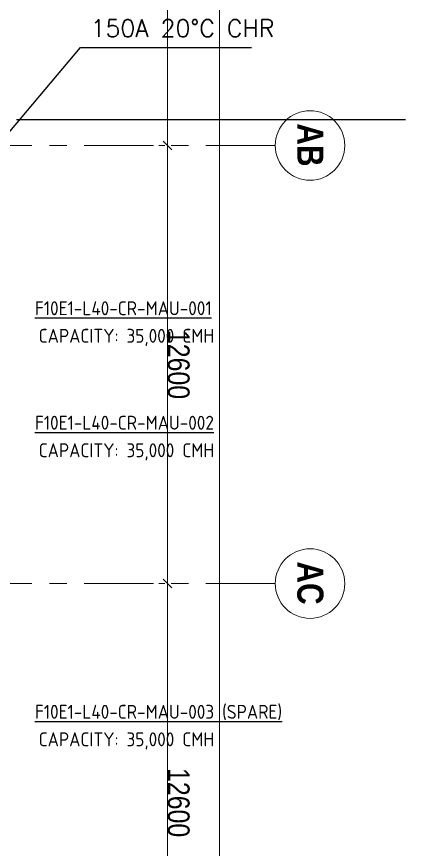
# Model space of a CAD drawing. Header units: millimetres. Extents: x 1188965 to 1321470, y -239044 to -56672.
# Drawn here: x 1310288 to 1321470, y -158098 to -134149 of the extents above; entities that cross this region are included whole.
import ezdxf
from ezdxf.enums import TextEntityAlignment as Align

# ---------------------------------------------------------------- set-up
doc = ezdxf.new("R2010")
doc.units = ezdxf.units.MM
doc.linetypes.add('IDA - Grid Line', pattern=[3500, 2000, -500, 500, -500])
doc.layers.get('0').update_dxf_attribs({"color": 2})
for name, color, linetype in [('000_CTCI_CSA', 7, 'Continuous'), ('M-EQPM-TXT', 4, 'Continuous'), ('XFM1P40$0$$0$M-PIPE-TEXT-ARROR', 250, 'Continuous'), ('XFM1P40$0$M-PIPE-TEXT', 250, 'Continuous')]:
    doc.layers.add(name, color=color, linetype=linetype)
doc.layers.add('A-_ANOTGRID_E', color=7, linetype='Continuous', lineweight=9)
doc.layers.add('A-ANOT----_D', color=7, linetype='Continuous', lineweight=9)
doc.styles.add('AA-TXT', font='isocp.shx', dxfattribs={"bigfont": 'chineset.shx'})
doc.styles.add('Arial Narrow_2', font='ARIALN.TTF', dxfattribs={"height": 625})
doc.styles.add('Arial Narrow_B', font='ARIALNB.TTF', dxfattribs={"height": 750})
doc.styles.add('XFM1P40$0$$0$aa-txt', font='isocp.shx', dxfattribs={"bigfont": 'chineset.shx'})
doc.styles.add('XFM1P40$0$aa-txt', font='simplex.shx', dxfattribs={"width": 0.8, "height": 25, "bigfont": 'chineset.shx'})
doc.dimstyles.new('XFM1P40$0$$0$adim-200', dxfattribs={"dimscale": 200, "dimtxt": 0.3, "dimasz": 2.5, "dimexe": 0.1, "dimexo": 0.5, "dimgap": 0.15, "dimtad": 0, "dimdec": 4, "dimzin": 3, "dimdsep": 46, "dimtxsty": 'XFM1P40$0$$0$aa-txt', "dimcen": 2.5, "dimclrd": 256, "dimclre": 256, "dimclrt": 256, "dimadec": 0, "dimazin": 0, "dimtfac": 1, "dimtdec": 4, "dimtmove": 0, "dimatfit": 3, "dimfxl": 1, "dimtolj": 1, "dimtzin": 0, "dimarcsym": 0})

# ---------------------------------------------------------------- blocks, each defined once
blk = doc.blocks.new('_Oblique')
at = {"color": 0, "linetype": 'ByBlock', "lineweight": -2}
blk.add_line((-0.5, -0.5), (0.5, 0.5), dxfattribs=at)
blk = doc.blocks.new('CTCI_Building shape and Grid line')
at = {"layer": 'A-_ANOTGRID_E', "color": 252, "linetype": 'IDA - Grid Line'}
for p, q in [((1053623, -74909), (1053623, -162419)), ((1066223, -74909), (1066223, -162419))]:
    blk.add_line(p, q, dxfattribs=at)
at = {"layer": 'A-_ANOTGRID_E', "color": 252}
for centre in [(1053623, -73909), (1066223, -73909)]:
    blk.add_circle(centre, 1000, dxfattribs=at)
at = {"layer": 'A-ANOT----_D', "color": 252}
for p, q in [((1040773, -76511), (1116873, -76511)), ((1040773, -78011), (1053873, -78011)), ((1053373, -78011), (1066473, -78011)), ((1065973, -78011), (1079073, -78011)), ((1053623, -78084), (1053623, -78261)), ((1053623, -78084), (1053623, -78261)), ((1066223, -78084), (1066223, -78261)), ((1066223, -78084), (1066223, -78261))]:
    blk.add_line(p, q, dxfattribs=at)
at = {"layer": 'A-ANOT----_D', "color": 252, "xscale": 250, "yscale": 250, "zscale": 250}
for p in [(1053623, -78011), (1066223, -78011)]:
    blk.add_blockref('_Oblique', p, dxfattribs=at)
at = {"layer": 'A-ANOT----_D', "color": 252, "xscale": 250, "yscale": 250, "zscale": 250, "rotation": 180}
for p in [(1053623, -78011), (1066223, -78011)]:
    blk.add_blockref('_Oblique', p, dxfattribs=at)
at = {"layer": 'A-_ANOTGRID_E', "color": 252, "style": 'Arial Narrow_B'}
for s, p in [('AC', (1065587, -74275)), ('AB', (1052987, -74275))]:
    blk.add_text(s, height=750, dxfattribs=at).set_placement(p)
at = {"layer": 'A-ANOT----_D', "color": 252, "char_height": 625, "width": 2375.82, "attachment_point": 5, "style": 'Arial Narrow_2'}
for insert in [(1059923, -77692), (1072523, -77692)]:
    blk.add_mtext('\\A1;12600', dxfattribs=dict(at, insert=insert))

msp = doc.modelspace()

# ---------------------------------------------------------------- linework, layer by layer
at = {"layer": '000_CTCI_CSA', "color": 252}
msp.add_lwpolyline([(1310288.338, -137104.441), (1321470.296, -137104.441)], dxfattribs=at)

# ---------------------------------------------------------------- block references
at = {"layer": '000_CTCI_CSA', "color": 252, "rotation": 270}
msp.add_blockref('CTCI_Building shape and Grid line', (1392637.874, 915768.736), dxfattribs=at)

# ---------------------------------------------------------------- texts
at = {"layer": 'M-EQPM-TXT', "style": 'AA-TXT'}
for s, p in [('%%UF10E1-L40-CR-MAU-001', (1310811.801, -142735.996)), ('%%UF10E1-L40-CR-MAU-002', (1310811.801, -146028.124)), ('%%UF10E1-L40-CR-MAU-003 (SPARE)', (1310811.801, -154341.801))]:
    msp.add_text(s, height=400, dxfattribs=at).set_placement(p)
at = {"layer": 'M-EQPM-TXT', "color": 3, "style": 'AA-TXT'}
for p in [(1310922.433, -143528.153), (1310922.433, -146820.281), (1310922.433, -155133.958)]:
    msp.add_text('CAPACITY: 35,000 CMH', height=400, dxfattribs=at).set_placement(p)
at = {"layer": 'XFM1P40$0$M-PIPE-TEXT', "color": 7, "style": 'XFM1P40$0$aa-txt'}
msp.add_text('150A 20%%DC CHR', height=500, dxfattribs=at).set_placement((1312414.772, -134483.661, 0), align=Align.MIDDLE_LEFT)

# ---------------------------------------------------------------- leaders
at = {"layer": 'XFM1P40$0$$0$M-PIPE-TEXT-ARROR', "color": 7}
msp.add_leader([(1308041.046, -139882.516), (1312121.037, -135034.041), (1317041.983, -135034.041)], dimstyle='XFM1P40$0$$0$adim-200', override={"dimclrd": 7}, dxfattribs=at)

doc.saveas('drawing.dxf')
